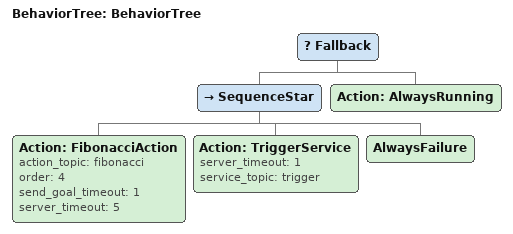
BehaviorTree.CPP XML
<?xml version="1.0"?>
<root main_tree_to_execute="BehaviorTree">
    <BehaviorTree ID="BehaviorTree">
        <Fallback>
            <SequenceStar>
                <Action ID="FibonacciAction" action_topic="fibonacci" order="4" send_goal_timeout="1" server_timeout="5"/>
                <Action ID="TriggerService" server_timeout="1" service_topic="trigger"/>
                <AlwaysFailure/>
            </SequenceStar>
            <Action ID="AlwaysRunning"/>
        </Fallback>
    </BehaviorTree>
</root>
